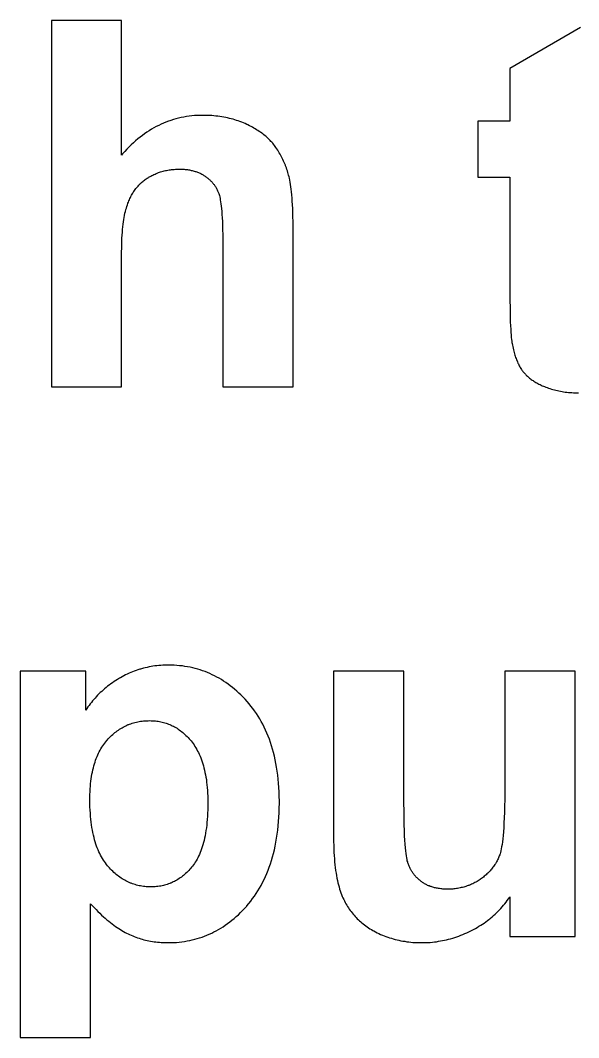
# Model space of a CAD drawing. Header units: millimetres. Extents: x 0 to 841, y 0 to 594.
# Drawn here: x 192.03 to 198.12, y 323.73 to 334.83 of the extents above; entities that cross this region are included whole.
import ezdxf

# ---------------------------------------------------------------- set-up
doc = ezdxf.new("R2010")
doc.units = ezdxf.units.MM
doc.header["$LTSCALE"] = 46.255
doc.layers.add('5_CURVES', color=7, linetype='CONTINUOUS')

msp = doc.modelspace()

# ---------------------------------------------------------------- linework, layer by layer
at = {"layer": '5_CURVES', "color": 7, "linetype": 'CONTINUOUS'}
for p, q in [((192.368, 334.83), (192.368, 330.83)), ((193.134, 334.83), (192.368, 334.83)), ((193.134, 333.359), (193.134, 334.83)), ((198.141, 334.751), (197.372, 334.304)), ((197.372, 334.304), (197.372, 333.728)), ((197.02, 333.728), (197.02, 333.117)), ((197.372, 333.728), (197.02, 333.728)), ((197.02, 333.117), (197.372, 333.117)), ((197.372, 333.117), (197.372, 331.767)), ((195.006, 330.83), (195.006, 332.58)), ((194.239, 332.379), (194.239, 330.83)), ((192.368, 330.83), (193.134, 330.83)), ((194.239, 330.83), (195.006, 330.83)), ((192.029, 327.728), (192.029, 323.728)), ((192.744, 327.728), (192.029, 327.728)), ((192.744, 327.302), (192.744, 327.728)), ((195.448, 327.728), (195.448, 325.867)), ((196.215, 327.728), (195.448, 327.728)), ((196.215, 326.289), (196.215, 327.728)), ((198.084, 327.728), (197.317, 327.728)), ((198.084, 324.83), (198.084, 327.728)), ((192.796, 323.728), (192.796, 325.188)), ((197.372, 325.264), (197.372, 324.83)), ((197.372, 324.83), (198.084, 324.83)), ((192.029, 323.728), (192.796, 323.728))]:
    msp.add_line(p, q, dxfattribs=at)
for points in [[(194.021, 333.793), (193.99, 333.793), (193.96, 333.792), (193.93, 333.79), (193.9, 333.787), (193.87, 333.784), (193.841, 333.779), (193.812, 333.774), (193.784, 333.769), (193.755, 333.762), (193.727, 333.755), (193.7, 333.747), (193.672, 333.738), (193.659, 333.734), (193.645, 333.729), (193.618, 333.719), (193.591, 333.708), (193.565, 333.696), (193.539, 333.684), (193.513, 333.67), (193.487, 333.656), (193.461, 333.642), (193.436, 333.626), (193.41, 333.61), (193.385, 333.592), (193.361, 333.574), (193.336, 333.556), (193.312, 333.536), (193.287, 333.515), (193.263, 333.494), (193.239, 333.471), (193.215, 333.448), (193.192, 333.424), (193.168, 333.398), (193.145, 333.372), (193.134, 333.359)], [(194.499, 333.695), (194.481, 333.703), (194.463, 333.711), (194.445, 333.718), (194.426, 333.725), (194.407, 333.732), (194.388, 333.738), (194.369, 333.744), (194.35, 333.75), (194.33, 333.755), (194.31, 333.76), (194.29, 333.765), (194.27, 333.769), (194.249, 333.773), (194.228, 333.777), (194.207, 333.78), (194.186, 333.783), (194.164, 333.786), (194.142, 333.788), (194.12, 333.79), (194.098, 333.791), (194.075, 333.792), (194.052, 333.793), (194.029, 333.793), (194.021, 333.793)], [(194.817, 333.444), (194.809, 333.455), (194.801, 333.466), (194.792, 333.477), (194.783, 333.488), (194.774, 333.499), (194.764, 333.509), (194.755, 333.52), (194.744, 333.53), (194.734, 333.54), (194.723, 333.55), (194.711, 333.561), (194.7, 333.57), (194.688, 333.58), (194.675, 333.59), (194.663, 333.6), (194.65, 333.609), (194.636, 333.618), (194.622, 333.627), (194.608, 333.637), (194.593, 333.645), (194.578, 333.654), (194.563, 333.663), (194.547, 333.671), (194.53, 333.68), (194.513, 333.688), (194.499, 333.695)], [(194.965, 333.106), (194.961, 333.122), (194.957, 333.139), (194.953, 333.155), (194.948, 333.171), (194.943, 333.187), (194.938, 333.203), (194.933, 333.219), (194.927, 333.234), (194.924, 333.242), (194.921, 333.25), (194.915, 333.265), (194.908, 333.28), (194.902, 333.295), (194.895, 333.31), (194.887, 333.325), (194.88, 333.34), (194.872, 333.355), (194.864, 333.369), (194.855, 333.384), (194.847, 333.398), (194.838, 333.413), (194.828, 333.427), (194.819, 333.441), (194.817, 333.444)], [(193.424, 333.113), (193.429, 333.117), (193.44, 333.123), (193.452, 333.13), (193.463, 333.136), (193.475, 333.142), (193.487, 333.147), (193.499, 333.153), (193.511, 333.158), (193.523, 333.163), (193.535, 333.168), (193.548, 333.172), (193.56, 333.176), (193.573, 333.18), (193.586, 333.184), (193.599, 333.187), (193.612, 333.19), (193.625, 333.193), (193.639, 333.195), (193.652, 333.198), (193.666, 333.2), (193.679, 333.202), (193.693, 333.203), (193.707, 333.204), (193.721, 333.205), (193.736, 333.206), (193.75, 333.207), (193.765, 333.207)], [(193.765, 333.207), (193.768, 333.207), (193.78, 333.206), (193.793, 333.206), (193.805, 333.205), (193.817, 333.205), (193.829, 333.204), (193.84, 333.202), (193.852, 333.201), (193.863, 333.199), (193.874, 333.197), (193.885, 333.195), (193.895, 333.193), (193.906, 333.191), (193.916, 333.188), (193.926, 333.185), (193.936, 333.182), (193.945, 333.179), (193.955, 333.176), (193.964, 333.172), (193.973, 333.169), (193.982, 333.165), (193.991, 333.161), (194, 333.157), (194.008, 333.152), (194.016, 333.148), (194.024, 333.143), (194.032, 333.138), (194.04, 333.133)], [(193.202, 332.833), (193.203, 332.834), (193.208, 332.847), (193.213, 332.86), (193.219, 332.873), (193.224, 332.885), (193.23, 332.897), (193.236, 332.909), (193.242, 332.921), (193.249, 332.932), (193.255, 332.943), (193.262, 332.954), (193.269, 332.964), (193.276, 332.974), (193.283, 332.984), (193.29, 332.994), (193.298, 333.003), (193.306, 333.013), (193.314, 333.022), (193.322, 333.031), (193.33, 333.039), (193.334, 333.043), (193.338, 333.048), (193.347, 333.056), (193.356, 333.064), (193.365, 333.071), (193.374, 333.079), (193.384, 333.086), (193.393, 333.093), (193.403, 333.1), (193.413, 333.107), (193.424, 333.113)], [(194.04, 333.133), (194.046, 333.129), (194.054, 333.123), (194.062, 333.118), (194.069, 333.112), (194.076, 333.106), (194.083, 333.1), (194.09, 333.094), (194.097, 333.088), (194.103, 333.082), (194.109, 333.076), (194.115, 333.07), (194.121, 333.064), (194.127, 333.057), (194.132, 333.051), (194.138, 333.044), (194.143, 333.037), (194.148, 333.03), (194.152, 333.023), (194.157, 333.016), (194.162, 333.009), (194.166, 333.002), (194.17, 332.994), (194.172, 332.991), (194.174, 332.987), (194.178, 332.979), (194.181, 332.971), (194.185, 332.963), (194.188, 332.955), (194.191, 332.947), (194.194, 332.939)], [(195.006, 332.58), (195.005, 332.634), (195.004, 332.684), (195.003, 332.731), (195.001, 332.775), (194.999, 332.816), (194.997, 332.855), (194.994, 332.891), (194.991, 332.925), (194.988, 332.957), (194.985, 332.986), (194.981, 333.014), (194.977, 333.039), (194.973, 333.063), (194.969, 333.085), (194.965, 333.106)], [(194.194, 332.939), (194.198, 332.929), (194.201, 332.917), (194.205, 332.903), (194.208, 332.887), (194.211, 332.87), (194.215, 332.85), (194.218, 332.828), (194.221, 332.803), (194.224, 332.775), (194.227, 332.745), (194.229, 332.711), (194.232, 332.674), (194.234, 332.634), (194.236, 332.59), (194.237, 332.543), (194.238, 332.492), (194.239, 332.437), (194.239, 332.379)], [(193.134, 330.83), (193.134, 332.302), (193.135, 332.343), (193.136, 332.381), (193.137, 332.418), (193.138, 332.452), (193.14, 332.486), (193.143, 332.518), (193.145, 332.548), (193.148, 332.577), (193.151, 332.604), (193.155, 332.631), (193.159, 332.656), (193.163, 332.679), (193.167, 332.702), (193.171, 332.724), (193.176, 332.744), (193.181, 332.764), (193.186, 332.782), (193.191, 332.8), (193.197, 332.817), (193.202, 332.833)], [(197.372, 331.767), (197.373, 331.702), (197.374, 331.643), (197.375, 331.589), (197.376, 331.541), (197.378, 331.498), (197.38, 331.459), (197.382, 331.426), (197.385, 331.396), (197.387, 331.37), (197.39, 331.348), (197.392, 331.329), (197.394, 331.313)], [(197.394, 331.313), (197.396, 331.303), (197.399, 331.286), (197.403, 331.269), (197.406, 331.252), (197.41, 331.236), (197.413, 331.221), (197.417, 331.206), (197.421, 331.191), (197.426, 331.177), (197.43, 331.164), (197.434, 331.151), (197.439, 331.138), (197.444, 331.125), (197.449, 331.113), (197.453, 331.102), (197.458, 331.09), (197.464, 331.08), (197.469, 331.069), (197.474, 331.059), (197.48, 331.049), (197.485, 331.04), (197.491, 331.03), (197.497, 331.021), (197.503, 331.013)], [(197.503, 331.013), (197.508, 331.005), (197.514, 330.997), (197.52, 330.99), (197.527, 330.982), (197.533, 330.975), (197.54, 330.968), (197.547, 330.96), (197.554, 330.953), (197.562, 330.946), (197.57, 330.939), (197.578, 330.932), (197.587, 330.925), (197.595, 330.918), (197.604, 330.912), (197.614, 330.905), (197.624, 330.898), (197.633, 330.892), (197.644, 330.886), (197.654, 330.879), (197.665, 330.873), (197.677, 330.867), (197.688, 330.861), (197.7, 330.855), (197.713, 330.849), (197.725, 330.843), (197.739, 330.838), (197.748, 330.834)], [(197.748, 330.834), (197.763, 330.828), (197.779, 330.822), (197.794, 330.817), (197.809, 330.811), (197.825, 330.806), (197.841, 330.802), (197.857, 330.797), (197.873, 330.793), (197.89, 330.789), (197.907, 330.786), (197.924, 330.783), (197.941, 330.779), (197.958, 330.777), (197.975, 330.774), (197.993, 330.772), (198.011, 330.77), (198.029, 330.768), (198.047, 330.767), (198.065, 330.766), (198.084, 330.765), (198.103, 330.765), (198.121, 330.765)], [(193.647, 327.793), (193.63, 327.793), (193.607, 327.793), (193.585, 327.792), (193.563, 327.79), (193.541, 327.788), (193.519, 327.786), (193.498, 327.784), (193.476, 327.781), (193.455, 327.777), (193.434, 327.773), (193.414, 327.769), (193.393, 327.764), (193.373, 327.759), (193.352, 327.754), (193.342, 327.751), (193.332, 327.748), (193.313, 327.742), (193.293, 327.735), (193.273, 327.728), (193.254, 327.72), (193.234, 327.712), (193.215, 327.704), (193.196, 327.695), (193.177, 327.686), (193.158, 327.676), (193.14, 327.666), (193.121, 327.656)], [(194.503, 327.397), (194.481, 327.421), (194.459, 327.445), (194.436, 327.468), (194.413, 327.489), (194.39, 327.51), (194.367, 327.531), (194.343, 327.55), (194.32, 327.568), (194.296, 327.586), (194.272, 327.603), (194.247, 327.619), (194.223, 327.635), (194.198, 327.65), (194.173, 327.663), (194.148, 327.677), (194.123, 327.689), (194.097, 327.701), (194.071, 327.712), (194.045, 327.722), (194.018, 327.732), (193.992, 327.741), (193.965, 327.749), (193.938, 327.757), (193.91, 327.764), (193.882, 327.77), (193.854, 327.775), (193.825, 327.78), (193.797, 327.784), (193.767, 327.787), (193.738, 327.79), (193.708, 327.792), (193.678, 327.793), (193.647, 327.793)], [(193.121, 327.656), (193.111, 327.65), (193.091, 327.638), (193.072, 327.626), (193.053, 327.614), (193.035, 327.601), (193.017, 327.588), (192.999, 327.575), (192.982, 327.562), (192.965, 327.549), (192.949, 327.535), (192.933, 327.521), (192.917, 327.507), (192.902, 327.493), (192.887, 327.479), (192.872, 327.464), (192.858, 327.449), (192.844, 327.434), (192.83, 327.418), (192.817, 327.402), (192.804, 327.386), (192.798, 327.378), (192.792, 327.37), (192.779, 327.353), (192.767, 327.337), (192.755, 327.32), (192.744, 327.302)], [(197.317, 327.728), (197.317, 326.491), (197.317, 326.405), (197.316, 326.326), (197.314, 326.253), (197.312, 326.187), (197.31, 326.126), (197.307, 326.071), (197.304, 326.021), (197.301, 325.975), (197.297, 325.935), (197.294, 325.898), (197.29, 325.865), (197.286, 325.836), (197.281, 325.811), (197.277, 325.788), (197.273, 325.768), (197.268, 325.75), (197.264, 325.735), (197.26, 325.722)], [(194.856, 326.295), (194.856, 326.312), (194.855, 326.361), (194.854, 326.41), (194.851, 326.458), (194.848, 326.504), (194.843, 326.55), (194.838, 326.594), (194.833, 326.637), (194.826, 326.68), (194.819, 326.721), (194.811, 326.761), (194.802, 326.801), (194.792, 326.839), (194.782, 326.877), (194.771, 326.914), (194.759, 326.949), (194.747, 326.984), (194.734, 327.019), (194.72, 327.052), (194.706, 327.085), (194.691, 327.117), (194.675, 327.148), (194.658, 327.178), (194.641, 327.208), (194.624, 327.237), (194.605, 327.265), (194.586, 327.293), (194.567, 327.32), (194.546, 327.346), (194.525, 327.372), (194.503, 327.397)], [(192.973, 326.97), (192.977, 326.975), (192.989, 326.988), (193, 327.001), (193.012, 327.013), (193.024, 327.024), (193.037, 327.036), (193.049, 327.046), (193.061, 327.057), (193.074, 327.067), (193.087, 327.076), (193.099, 327.085), (193.112, 327.094), (193.125, 327.102), (193.139, 327.11), (193.152, 327.118), (193.165, 327.125), (193.179, 327.131), (193.193, 327.138), (193.207, 327.144), (193.214, 327.147), (193.221, 327.149), (193.235, 327.154), (193.25, 327.159), (193.265, 327.164), (193.28, 327.168), (193.295, 327.172), (193.31, 327.175), (193.325, 327.178), (193.341, 327.18), (193.357, 327.183), (193.373, 327.184), (193.389, 327.186), (193.406, 327.187), (193.423, 327.187), (193.44, 327.188)], [(193.44, 327.188), (193.456, 327.187), (193.472, 327.187), (193.488, 327.186), (193.503, 327.184), (193.518, 327.183), (193.533, 327.181), (193.548, 327.178), (193.563, 327.175), (193.577, 327.172), (193.592, 327.168), (193.606, 327.164), (193.62, 327.16), (193.633, 327.155), (193.647, 327.15), (193.661, 327.145), (193.674, 327.139), (193.687, 327.132), (193.7, 327.126), (193.713, 327.119), (193.726, 327.111), (193.739, 327.104), (193.751, 327.095), (193.764, 327.087), (193.776, 327.078), (193.788, 327.068), (193.801, 327.059), (193.813, 327.048), (193.825, 327.037), (193.836, 327.026), (193.848, 327.015), (193.86, 327.002), (193.871, 326.99), (193.883, 326.977), (193.892, 326.966)], [(192.788, 326.328), (192.788, 326.35), (192.788, 326.382), (192.79, 326.412), (192.791, 326.442), (192.793, 326.471), (192.796, 326.499), (192.799, 326.526), (192.802, 326.552), (192.806, 326.578), (192.81, 326.602), (192.815, 326.626), (192.82, 326.65), (192.826, 326.672), (192.831, 326.694), (192.838, 326.715), (192.844, 326.736), (192.851, 326.756), (192.858, 326.776), (192.866, 326.795), (192.874, 326.813), (192.882, 326.831), (192.891, 326.848), (192.9, 326.865), (192.909, 326.881), (192.919, 326.897), (192.929, 326.913), (192.939, 326.928), (192.95, 326.942), (192.961, 326.956), (192.973, 326.97)], [(193.892, 326.966), (193.903, 326.952), (193.914, 326.937), (193.925, 326.922), (193.935, 326.907), (193.945, 326.891), (193.954, 326.874), (193.964, 326.856), (193.973, 326.839), (193.982, 326.82), (193.99, 326.801), (193.998, 326.781), (194.006, 326.761), (194.013, 326.739), (194.02, 326.717), (194.027, 326.695), (194.033, 326.672), (194.039, 326.648), (194.044, 326.623), (194.05, 326.597), (194.054, 326.571), (194.059, 326.544), (194.062, 326.516), (194.066, 326.487), (194.069, 326.457), (194.071, 326.426), (194.073, 326.395), (194.074, 326.363), (194.075, 326.329), (194.076, 326.295), (194.076, 326.29)], [(192.981, 325.604), (192.969, 325.619), (192.957, 325.634), (192.946, 325.65), (192.935, 325.666), (192.925, 325.683), (192.915, 325.701), (192.905, 325.719), (192.896, 325.737), (192.886, 325.757), (192.878, 325.777), (192.869, 325.798), (192.861, 325.819), (192.853, 325.841), (192.846, 325.864), (192.839, 325.888), (192.833, 325.913), (192.826, 325.938), (192.821, 325.965), (192.815, 325.992), (192.81, 326.02), (192.806, 326.049), (192.802, 326.079), (192.798, 326.111), (192.795, 326.143), (192.793, 326.176), (192.791, 326.211), (192.789, 326.246), (192.788, 326.283), (192.788, 326.321), (192.788, 326.328)], [(194.076, 326.29), (194.075, 326.252), (194.075, 326.215), (194.073, 326.178), (194.071, 326.144), (194.069, 326.11), (194.066, 326.077), (194.063, 326.046), (194.059, 326.016), (194.055, 325.987), (194.05, 325.958), (194.045, 325.931), (194.039, 325.905), (194.034, 325.88), (194.027, 325.856), (194.021, 325.832), (194.014, 325.81), (194.007, 325.788), (193.999, 325.767), (193.991, 325.747), (193.983, 325.728), (193.975, 325.71), (193.966, 325.692), (193.957, 325.675), (193.948, 325.658), (193.938, 325.643), (193.929, 325.628), (193.918, 325.613), (193.908, 325.6), (193.897, 325.587)], [(194.5, 325.166), (194.522, 325.192), (194.544, 325.218), (194.564, 325.245), (194.584, 325.273), (194.603, 325.301), (194.622, 325.33), (194.64, 325.359), (194.657, 325.39), (194.673, 325.421), (194.689, 325.453), (194.705, 325.486), (194.719, 325.519), (194.733, 325.554), (194.746, 325.589), (194.759, 325.625), (194.771, 325.662), (194.782, 325.7), (194.792, 325.739), (194.802, 325.779), (194.811, 325.819), (194.819, 325.861), (194.826, 325.904), (194.833, 325.948), (194.839, 325.993), (194.844, 326.039), (194.848, 326.086), (194.851, 326.134), (194.854, 326.183), (194.855, 326.234), (194.856, 326.286), (194.856, 326.295)], [(196.256, 325.646), (196.252, 325.658), (196.249, 325.673), (196.245, 325.691), (196.242, 325.713), (196.239, 325.737), (196.235, 325.766), (196.232, 325.8), (196.229, 325.838), (196.226, 325.882), (196.223, 325.932), (196.221, 325.988), (196.219, 326.051), (196.217, 326.122), (196.216, 326.201), (196.215, 326.289)], [(195.448, 325.867), (195.449, 325.826), (195.45, 325.788), (195.451, 325.75), (195.453, 325.714), (195.456, 325.68), (195.459, 325.646), (195.462, 325.614), (195.465, 325.583), (195.469, 325.553), (195.474, 325.524), (195.479, 325.496), (195.484, 325.469), (195.489, 325.443), (195.495, 325.419), (195.501, 325.395), (195.507, 325.372), (195.513, 325.35), (195.52, 325.329), (195.527, 325.308), (195.535, 325.289), (195.542, 325.27), (195.55, 325.252)], [(196.411, 325.427), (196.403, 325.433), (196.395, 325.439), (196.387, 325.445), (196.38, 325.451), (196.373, 325.458), (196.366, 325.464), (196.359, 325.471), (196.352, 325.477), (196.346, 325.484), (196.34, 325.491), (196.334, 325.498), (196.328, 325.505), (196.322, 325.512), (196.317, 325.52), (196.312, 325.527), (196.307, 325.535), (196.302, 325.542), (196.297, 325.55), (196.295, 325.554), (196.292, 325.558), (196.288, 325.566), (196.284, 325.574), (196.28, 325.583), (196.276, 325.591), (196.272, 325.6), (196.268, 325.609), (196.265, 325.618), (196.262, 325.627), (196.259, 325.636), (196.256, 325.646)], [(197.26, 325.722), (197.256, 325.711), (197.251, 325.7), (197.247, 325.689), (197.242, 325.678), (197.237, 325.668), (197.231, 325.657), (197.226, 325.647), (197.22, 325.636), (197.217, 325.631), (197.214, 325.626), (197.207, 325.616), (197.201, 325.606), (197.194, 325.596), (197.187, 325.587), (197.179, 325.577), (197.172, 325.568), (197.164, 325.559), (197.156, 325.549), (197.148, 325.54), (197.139, 325.531), (197.13, 325.523), (197.121, 325.514), (197.112, 325.505), (197.102, 325.497), (197.092, 325.489), (197.082, 325.48), (197.071, 325.472), (197.06, 325.464), (197.049, 325.457), (197.047, 325.455)], [(193.454, 325.373), (193.437, 325.373), (193.42, 325.374), (193.404, 325.375), (193.388, 325.376), (193.372, 325.378), (193.356, 325.38), (193.341, 325.383), (193.326, 325.386), (193.31, 325.39), (193.296, 325.393), (193.281, 325.398), (193.266, 325.402), (193.252, 325.407), (193.237, 325.412), (193.23, 325.415), (193.223, 325.418), (193.209, 325.424), (193.195, 325.431), (193.181, 325.438), (193.168, 325.445), (193.154, 325.453), (193.141, 325.461), (193.128, 325.47), (193.114, 325.479), (193.101, 325.489), (193.088, 325.498), (193.076, 325.509), (193.063, 325.52), (193.05, 325.531), (193.038, 325.543), (193.025, 325.555), (193.013, 325.568), (193.001, 325.581), (192.989, 325.595), (192.981, 325.604)], [(193.897, 325.587), (193.89, 325.578), (193.879, 325.565), (193.868, 325.553), (193.856, 325.541), (193.845, 325.53), (193.833, 325.519), (193.821, 325.509), (193.81, 325.499), (193.798, 325.489), (193.786, 325.48), (193.774, 325.471), (193.761, 325.463), (193.749, 325.455), (193.736, 325.447), (193.724, 325.44), (193.711, 325.433), (193.698, 325.427), (193.685, 325.421), (193.672, 325.415), (193.665, 325.412), (193.659, 325.41), (193.645, 325.405), (193.632, 325.4), (193.618, 325.396), (193.604, 325.392), (193.59, 325.388), (193.575, 325.385), (193.561, 325.382), (193.546, 325.38), (193.531, 325.378), (193.516, 325.376), (193.501, 325.375), (193.485, 325.374), (193.47, 325.373), (193.454, 325.373)], [(196.695, 325.349), (196.693, 325.349), (196.68, 325.349), (196.666, 325.349), (196.653, 325.35), (196.641, 325.35), (196.629, 325.351), (196.617, 325.353), (196.605, 325.354), (196.594, 325.356), (196.582, 325.358), (196.571, 325.36), (196.561, 325.362), (196.55, 325.364), (196.54, 325.367), (196.53, 325.37), (196.52, 325.373), (196.511, 325.376), (196.501, 325.379), (196.492, 325.383), (196.483, 325.386), (196.474, 325.39), (196.466, 325.394), (196.458, 325.398), (196.449, 325.403), (196.441, 325.407), (196.433, 325.412), (196.426, 325.417), (196.418, 325.422), (196.411, 325.427)], [(197.047, 325.455), (197.036, 325.447), (197.024, 325.44), (197.013, 325.433), (197.001, 325.426), (196.989, 325.42), (196.978, 325.414), (196.966, 325.408), (196.954, 325.402), (196.942, 325.397), (196.929, 325.392), (196.923, 325.39), (196.917, 325.387), (196.905, 325.383), (196.892, 325.379), (196.88, 325.375), (196.867, 325.371), (196.854, 325.368), (196.841, 325.365), (196.828, 325.362), (196.815, 325.359), (196.801, 325.357), (196.788, 325.355), (196.774, 325.353), (196.761, 325.352), (196.747, 325.35), (196.733, 325.35), (196.718, 325.349), (196.704, 325.349), (196.695, 325.349)], [(192.796, 325.188), (192.813, 325.169), (192.834, 325.147), (192.855, 325.125), (192.875, 325.105), (192.896, 325.085), (192.916, 325.066), (192.936, 325.048), (192.955, 325.031), (192.974, 325.014), (192.993, 324.998), (193.012, 324.983), (193.031, 324.969), (193.049, 324.955), (193.067, 324.942), (193.085, 324.929), (193.103, 324.918), (193.121, 324.907), (193.138, 324.896), (193.155, 324.886), (193.172, 324.877), (193.189, 324.868), (193.205, 324.86)], [(195.55, 325.252), (195.558, 325.236), (195.565, 325.22), (195.574, 325.204), (195.582, 325.189), (195.591, 325.174), (195.6, 325.159), (195.609, 325.145), (195.619, 325.131), (195.628, 325.117), (195.639, 325.103), (195.649, 325.09), (195.66, 325.076), (195.671, 325.064), (195.682, 325.051), (195.694, 325.038), (195.706, 325.026), (195.718, 325.014), (195.731, 325.003), (195.744, 324.991), (195.757, 324.98), (195.771, 324.969), (195.785, 324.958), (195.799, 324.948), (195.814, 324.937), (195.829, 324.927), (195.844, 324.917), (195.86, 324.908), (195.876, 324.898), (195.887, 324.892)], [(196.954, 324.898), (196.975, 324.909), (196.995, 324.92), (197.014, 324.931), (197.034, 324.943), (197.053, 324.955), (197.072, 324.967), (197.09, 324.979), (197.108, 324.992), (197.126, 325.005), (197.143, 325.019), (197.152, 325.026), (197.16, 325.033), (197.177, 325.047), (197.194, 325.061), (197.21, 325.076), (197.226, 325.091), (197.242, 325.107), (197.257, 325.122), (197.272, 325.138), (197.287, 325.155), (197.301, 325.172), (197.316, 325.189), (197.33, 325.206), (197.343, 325.224), (197.356, 325.242), (197.37, 325.261), (197.372, 325.264)], [(193.642, 324.765), (193.672, 324.765), (193.703, 324.766), (193.733, 324.768), (193.762, 324.771), (193.791, 324.774), (193.82, 324.778), (193.849, 324.783), (193.877, 324.788), (193.905, 324.794), (193.932, 324.801), (193.959, 324.809), (193.986, 324.817), (194.013, 324.826), (194.039, 324.836), (194.065, 324.846), (194.091, 324.857), (194.117, 324.869), (194.142, 324.882), (194.167, 324.895), (194.192, 324.909), (194.217, 324.924), (194.241, 324.939), (194.266, 324.956), (194.29, 324.973), (194.314, 324.991), (194.337, 325.009), (194.361, 325.029), (194.384, 325.049), (194.408, 325.07), (194.431, 325.093), (194.453, 325.115), (194.476, 325.139), (194.499, 325.164), (194.5, 325.166)], [(193.205, 324.86), (193.222, 324.852), (193.239, 324.845), (193.256, 324.838), (193.273, 324.831), (193.29, 324.824), (193.307, 324.818), (193.325, 324.812), (193.343, 324.807), (193.36, 324.802), (193.378, 324.797), (193.396, 324.793), (193.414, 324.788), (193.433, 324.785), (193.451, 324.781), (193.47, 324.778), (193.489, 324.775), (193.508, 324.773), (193.527, 324.77), (193.547, 324.769), (193.566, 324.767), (193.586, 324.766), (193.606, 324.765), (193.627, 324.765), (193.642, 324.765)], [(195.887, 324.892), (195.905, 324.882), (195.924, 324.873), (195.942, 324.864), (195.961, 324.855), (195.98, 324.847), (196, 324.839), (196.019, 324.832), (196.029, 324.828), (196.039, 324.825), (196.058, 324.818), (196.079, 324.812), (196.099, 324.806), (196.119, 324.8), (196.14, 324.795), (196.161, 324.79), (196.182, 324.786), (196.203, 324.782), (196.225, 324.779), (196.247, 324.775), (196.269, 324.773), (196.291, 324.77), (196.314, 324.768), (196.337, 324.767), (196.36, 324.766), (196.383, 324.765), (196.407, 324.765), (196.411, 324.765)], [(196.411, 324.765), (196.434, 324.765), (196.457, 324.766), (196.48, 324.767), (196.502, 324.768), (196.525, 324.77), (196.547, 324.773), (196.57, 324.775), (196.592, 324.779), (196.614, 324.783), (196.637, 324.787), (196.659, 324.791), (196.681, 324.797), (196.703, 324.802), (196.725, 324.808), (196.747, 324.815), (196.769, 324.822), (196.791, 324.829), (196.813, 324.837), (196.835, 324.845), (196.857, 324.854), (196.88, 324.863), (196.902, 324.873), (196.924, 324.883), (196.946, 324.894), (196.954, 324.898)]]:
    msp.add_lwpolyline(points, dxfattribs=at)

doc.saveas('drawing.dxf')
